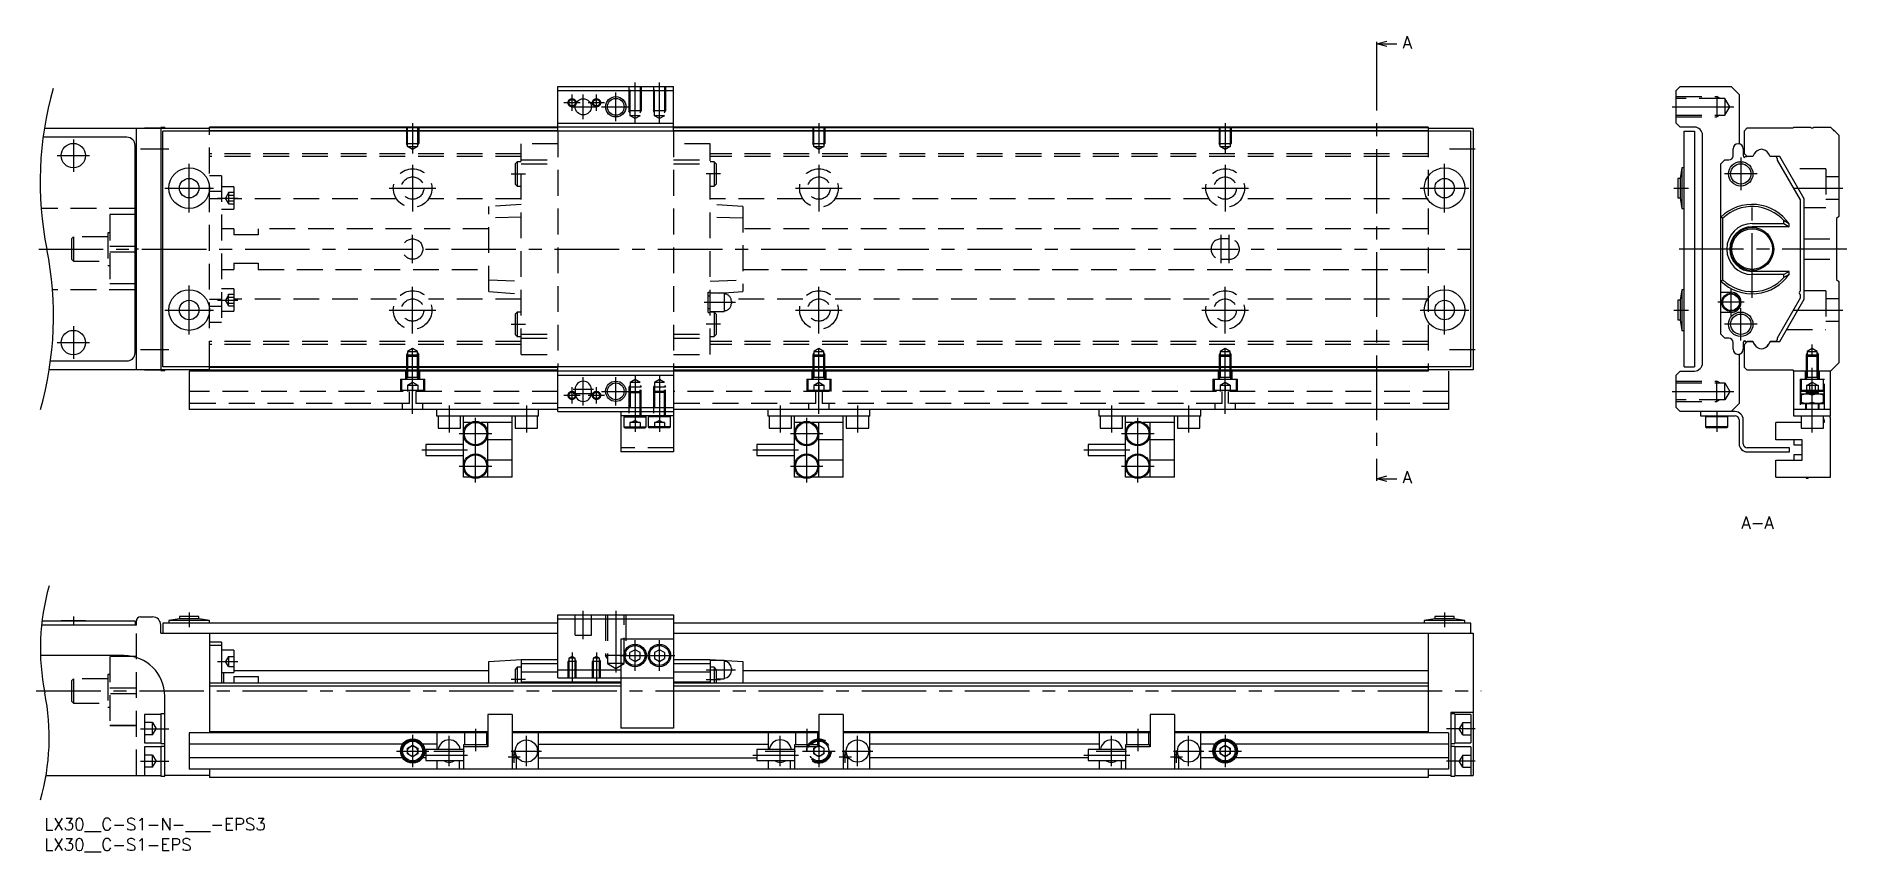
# Model space of a CAD drawing. Extents: x -2 to 444, y -8 to 192.
import ezdxf

# ---------------------------------------------------------------- set-up
doc = ezdxf.new("R2010")
doc.units = 0
doc.header["$LTSCALE"] = 0.5
doc.linetypes.add('CENTER', pattern=[50.8, 31.75, -6.35, 6.35, -6.35])
doc.linetypes.add('DASHED', pattern=[19.05, 12.7, -6.35])
for name, color, linetype in [('MSM_CENTER', 1, 'CENTER'), ('MSM_CONTINUOUS', 7, 'CONTINUOUS'), ('MSM_DASHED', 4, 'DASHED'), ('MSM_NARROW', 5, 'CONTINUOUS'), ('MSM_PART_NUMBER', 7, 'CONTINUOUS')]:
    doc.layers.add(name, color=color, linetype=linetype)
doc.styles.get("Standard").update_dxf_attribs({"font": 'txt.shx', "height": 3, "bigfont": 'bigfont.shx'})

# ---------------------------------------------------------------- blocks, each defined once
blk = doc.blocks.new('*U23')
at = {"layer": 'MSM_PART_NUMBER'}
blk.add_text('LX30__C-S1-N-___-EPS3', height=3, dxfattribs=at).set_placement((0, -3))
blk = doc.blocks.new('*U24')
at = {"layer": 'MSM_PART_NUMBER'}
blk.add_text('LX30__C-S1-EPS', height=3, dxfattribs=at).set_placement((0, -8))

msp = doc.modelspace()

# ---------------------------------------------------------------- linework, layer by layer
at = {"layer": 'MSM_CENTER'}
for p, q in [((327.9, 190), (327.9, 84)), ((140.64, 171.5), (140.64, 178.5)), ((145.39, 171.09), (145.39, 181)), ((151.39, 171.09), (151.39, 181)), ((131.89, 176), (127.89, 176)), ((129.64, 175), (135.64, 175)), ((129.89, 174), (129.89, 178)), ((132.64, 172), (132.64, 178)), ((137.89, 176), (133.89, 176)), ((135.89, 174), (135.89, 178)), ((137.14, 175), (144.14, 175)), ((400.64, 175), (415.83, 175)), ((90.64, 171), (90.64, 163.49)), ((190.64, 171), (190.64, 163.49)), ((290.64, 171), (290.64, 163.49)), ((7.14, 167), (7.14, 159)), ((3.14, 163), (11.14, 163)), ((23.64, 164.7), (30.64, 164.7)), ((35.64, 149), (35.64, 161)), ((90.64, 160.75), (90.64, 149.25)), ((190.64, 160.75), (190.64, 149.25)), ((290.64, 160.75), (290.64, 149.25)), ((344.64, 149), (344.64, 161)), ((345.89, 164.7), (352.14, 164.7)), ((417.54, 162.5), (417.54, 154.5)), ((114.89, 158.5), (118.39, 158.5)), ((166.39, 158.5), (162.89, 158.5)), ((421.54, 158.5), (413.54, 158.5)), ((29.64, 155), (41.64, 155)), ((42.64, 152.55), (47.64, 152.55)), ((84.89, 155), (96.39, 155)), ((184.89, 155), (196.39, 155)), ((284.89, 155), (296.39, 155)), ((338.64, 155), (350.64, 155)), ((401.04, 155), (404.64, 155)), ((420.34, 128), (420.34, 152)), ((430.61, 155), (442.64, 155)), ((90.64, 136.5), (90.64, 143.5)), ((289.64, 136.5), (289.64, 143.5)), ((291.64, 136.5), (291.64, 143.5)), ((-1.4, 140), (353.64, 140)), ((443.64, 140), (399.64, 140)), ((35.64, 119), (35.64, 131)), ((90.64, 119.25), (90.64, 130.75)), ((190.64, 119.25), (190.64, 130.75)), ((290.64, 119.25), (290.64, 130.75)), ((344.64, 119), (344.64, 131)), ((415.14, 123.65), (415.14, 130.15)), ((29.64, 125), (41.64, 125)), ((42.64, 127.44), (47.64, 127.44)), ((84.89, 125), (96.39, 125)), ((162.39, 126.9), (170.09, 126.9)), ((184.89, 125), (196.39, 125)), ((284.89, 125), (296.39, 125)), ((338.64, 125), (350.64, 125)), ((401.04, 125), (404.64, 125)), ((418.39, 126.9), (411.89, 126.9)), ((417.54, 117.5), (417.54, 125.5)), ((430.61, 125), (442.64, 125)), ((7.14, 121), (7.14, 113)), ((114.89, 121.5), (118.39, 121.5)), ((166.39, 121.5), (162.89, 121.5)), ((421.54, 121.5), (413.54, 121.5)), ((3.14, 117), (11.14, 117)), ((90.64, 99.5), (90.64, 116.51)), ((190.64, 99.5), (190.64, 116.51)), ((290.64, 99.5), (290.64, 116.51)), ((435.14, 94.9), (435.14, 116.51)), ((23.64, 115.3), (30.64, 115.3)), ((345.89, 115.3), (352.14, 115.3)), ((132.64, 101.5), (132.64, 108.5)), ((140.64, 101.5), (140.64, 108.5)), ((145.39, 108.91), (145.39, 95)), ((151.39, 108.91), (151.39, 95)), ((131.89, 104), (127.89, 104)), ((129.89, 102), (129.89, 106)), ((130.14, 105.5), (135.14, 105.5)), ((130.14, 104.5), (135.14, 104.5)), ((137.89, 104), (133.89, 104)), ((135.89, 102), (135.89, 106)), ((137.14, 105), (144.14, 105)), ((400.64, 105), (415.83, 105)), ((99.64, 101.5), (99.64, 94.9)), ((106.13, 82.6), (106.13, 98.6)), ((118.64, 101.5), (118.64, 94.9)), ((181.14, 101.5), (181.14, 94.9)), ((187.63, 82.6), (187.63, 98.6)), ((200.14, 101.5), (200.14, 94.9)), ((262.64, 101.5), (262.64, 94.9)), ((269.13, 82.6), (269.13, 98.6)), ((281.64, 101.5), (281.64, 94.9)), ((411.64, 100), (411.64, 95)), ((102.13, 94.6), (110.13, 94.6)), ((183.63, 94.6), (191.63, 94.6)), ((265.13, 94.6), (273.13, 94.6)), ((92.89, 90.6), (104.14, 90.6)), ((174.39, 90.6), (185.64, 90.6)), ((255.89, 90.6), (267.14, 90.6)), ((102.13, 86.6), (110.13, 86.6)), ((183.63, 86.6), (191.63, 86.6)), ((265.13, 86.6), (273.13, 86.6)), ((7.14, 49.61), (7.14, 47.49)), ((35.64, 50.6), (35.64, 47)), ((132.64, 44), (132.64, 51)), ((140.64, 51), (140.64, 35.81)), ((344.64, 50.6), (344.64, 47)), ((129.89, 40.76), (129.89, 33.5)), ((135.89, 40.76), (135.89, 33.5)), ((145.39, 36.25), (145.39, 43.75)), ((151.39, 36.25), (151.39, 43.75)), ((42.64, 38.55), (47.64, 38.55)), ((141.64, 40), (155.14, 40)), ((162.89, 36.5), (170.09, 36.5)), ((-2, 31.3), (353.64, 31.3)), ((118.39, 34.1), (114.89, 34.1)), ((162.89, 34.1), (166.39, 34.1)), ((23.64, 22), (30.64, 22)), ((90.64, 20.5), (90.64, 12.5)), ((99.64, 12.75), (99.64, 20.25)), ((106.13, 22), (106.13, 16.5)), ((118.64, 12.75), (118.64, 20.25)), ((181.14, 12.75), (181.14, 20.25)), ((187.63, 22), (187.63, 16.5)), ((190.64, 20.5), (190.64, 12.5)), ((200.14, 12.75), (200.14, 20.25)), ((262.64, 12.75), (262.64, 20.25)), ((269.13, 22), (269.13, 16.5)), ((281.64, 12.75), (281.64, 20.25)), ((290.64, 20.5), (290.64, 12.5)), ((352.14, 22), (345.14, 22)), ((23.64, 14), (30.64, 14)), ((86.64, 16.5), (94.64, 16.5)), ((92.89, 15.5), (104.14, 15.5)), ((95.89, 16.5), (103.39, 16.5)), ((114.14, 15.1), (117.14, 15.1)), ((114.89, 16.5), (122.39, 16.5)), ((115.64, 13.6), (115.64, 16.6)), ((174.39, 15.5), (185.64, 15.5)), ((177.39, 16.5), (184.89, 16.5)), ((186.64, 16.5), (194.64, 16.5)), ((195.64, 15.1), (198.64, 15.1)), ((196.39, 16.5), (203.89, 16.5)), ((197.14, 13.6), (197.14, 16.6)), ((255.89, 15.5), (267.14, 15.5)), ((258.89, 16.5), (266.39, 16.5)), ((277.14, 15.1), (280.14, 15.1)), ((277.89, 16.5), (285.39, 16.5)), ((278.64, 13.6), (278.64, 16.6)), ((286.64, 16.5), (294.64, 16.5)), ((352.14, 14), (345.14, 14))]:
    msp.add_line(p, q, dxfattribs=at)
at = {"layer": 'MSM_CONTINUOUS'}
for p, q in [((327.9, 190.5), (330.4, 191.17)), ((327.9, 191), (327.9, 190)), ((330.4, 189.83), (327.9, 190.5)), ((327.9, 190.5), (332.9, 190.5)), ((126.39, 169), (126.39, 180)), ((126.39, 180), (154.89, 180)), ((126.39, 179), (154.89, 179)), ((154.89, 169), (154.89, 180)), ((401.64, 179), (402.64, 180)), ((401.64, 171), (401.64, 179)), ((402.64, 180), (415.14, 180)), ((415.14, 180), (417.14, 178)), ((417.14, 178), (417.14, 165.87)), ((40.64, 169.7), (0.01, 169.7)), ((22.64, 110.3), (22.64, 169.7)), ((24.64, 169.75), (24.64, 169.7)), ((28.64, 169.75), (24.64, 169.75)), ((29.64, 169.9), (28.64, 169.9)), ((28.64, 169.9), (28.64, 110.1)), ((29.64, 169.9), (29.64, 169.7)), ((40.64, 169), (40.64, 170)), ((340.64, 170), (40.64, 170)), ((126.39, 169.8), (40.64, 169.8)), ((126.39, 171), (154.89, 171)), ((340.64, 169.8), (154.89, 169.8)), ((340.64, 170), (340.64, 169)), ((351.64, 169.7), (340.64, 169.7)), ((351.64, 169.7), (351.64, 110.3)), ((402.64, 170), (401.64, 171)), ((406.14, 170), (402.64, 170)), ((418.44, 169.1), (419.14, 169.8)), ((419.14, 169.8), (430.44, 169.8)), ((430.44, 169.8), (430.64, 170)), ((430.64, 170), (434.74, 170)), ((435.54, 170), (439.64, 170)), ((439.64, 170), (441.64, 168)), ((20.34, 167.5), (-0.32, 167.5)), ((22.34, 114.5), (22.34, 165.5)), ((351.14, 169), (29.14, 169)), ((29.14, 111), (29.14, 169)), ((126.39, 169.1), (40.64, 169.1)), ((340.64, 169.1), (154.89, 169.1)), ((351.14, 111), (351.14, 169)), ((403.64, 111), (403.64, 169)), ((403.64, 169), (406.14, 169)), ((406.14, 169), (406.14, 111)), ((408.14, 112), (408.14, 168)), ((418.44, 163.45), (418.44, 169.1)), ((441.64, 168), (441.64, 148)), ((412.64, 160.95), (413.64, 161.95)), ((412.64, 119.05), (412.64, 160.95)), ((413.64, 161.95), (414.64, 161.95)), ((415.64, 162.95), (415.64, 164.65)), ((418.14, 164.65), (418.14, 163.25)), ((419.14, 162.75), (418.44, 163.45)), ((418.94, 162.8), (419.09, 162.8)), ((420.48, 162.75), (419.14, 162.75)), ((420.86, 163.4), (420.48, 162.75)), ((420.86, 163.4), (420.91, 163.49)), ((424.79, 162.75), (424.36, 163.5)), ((427.14, 162.75), (424.79, 162.75)), ((426.47, 162.3), (426.47, 161.9)), ((426.47, 161.9), (432.14, 152.09)), ((433.14, 152.36), (427.14, 162.75)), ((22.34, 158.2), (22.64, 158.2)), ((402.04, 157.4), (402.04, 152.6)), ((402.64, 157.4), (402.04, 157.4)), ((403.04, 160), (402.64, 157.4)), ((402.64, 157.4), (402.64, 152.6)), ((403.04, 160), (403.04, 150)), ((403.64, 160), (403.04, 160)), ((402.04, 152.6), (402.64, 152.6)), ((402.64, 152.6), (403.04, 150)), ((432.14, 152.09), (432.14, 129.65)), ((433.14, 127.64), (433.14, 152.36)), ((22.64, 150), (22.34, 150)), ((22.64, 148.5), (22.34, 148.5)), ((22.64, 148.47), (22.34, 148.47)), ((403.04, 150), (403.64, 150)), ((413.14, 147.6), (412.64, 147.86)), ((413.14, 132.4), (413.14, 147.6)), ((441.64, 148), (441.14, 147.5)), ((441.14, 147.5), (441.14, 132.5)), ((420.34, 146.26), (428.18, 146.26)), ((429.44, 145.5), (420.34, 145.5)), ((428.18, 146.26), (428.18, 146.93)), ((428.18, 146.26), (429.44, 145.5)), ((429.44, 145.5), (429.44, 146.18)), ((22.34, 140.72), (22.64, 140.72)), ((22.64, 139.28), (22.34, 139.28)), ((429.44, 134.5), (420.34, 134.5)), ((428.18, 133.74), (420.34, 133.74)), ((429.44, 134.5), (428.18, 133.74)), ((428.18, 133.07), (428.18, 133.74)), ((429.44, 133.82), (429.44, 134.5)), ((22.64, 131.53), (22.34, 131.53)), ((22.64, 131.5), (22.34, 131.5)), ((22.64, 130), (22.34, 130)), ((403.04, 130), (402.64, 127.4)), ((403.04, 130), (403.04, 120)), ((403.64, 130), (403.04, 130)), ((412.64, 132.14), (413.14, 132.4)), ((412.64, 129.4), (415.14, 129.4)), ((441.14, 132.5), (441.64, 132)), ((441.64, 132), (441.64, 112)), ((402.04, 127.4), (402.04, 122.6)), ((402.64, 127.4), (402.04, 127.4)), ((402.64, 127.4), (402.64, 122.6)), ((432.14, 127.91), (426.47, 118.1)), ((427.14, 117.25), (433.14, 127.64)), ((432.14, 128.85), (432.14, 127.91)), ((22.64, 121.8), (22.34, 121.8)), ((402.04, 122.6), (402.64, 122.6)), ((402.64, 122.6), (403.04, 120)), ((415.14, 124.4), (412.64, 124.4)), ((403.04, 120), (403.64, 120)), ((413.64, 118.05), (412.64, 119.05)), ((414.64, 118.05), (413.64, 118.05)), ((415.64, 115.35), (415.64, 117.05)), ((418.14, 116.75), (418.14, 115.35)), ((418.44, 116.55), (419.14, 117.25)), ((418.44, 110.9), (418.44, 116.55)), ((419.09, 117.2), (418.94, 117.2)), ((419.14, 117.25), (419.09, 117.2)), ((420.48, 117.25), (419.14, 117.25)), ((419.14, 117.25), (420.48, 117.25)), ((420.86, 116.6), (420.48, 117.25)), ((420.48, 117.25), (420.91, 116.5)), ((424.79, 117.25), (424.36, 116.5)), ((424.42, 116.6), (424.79, 117.25)), ((426.19, 117.25), (424.79, 117.25)), ((424.79, 117.25), (427.14, 117.25)), ((426.47, 118.1), (426.47, 117.7)), ((1.52, 112.5), (20.34, 112.5)), ((417.14, 114.13), (417.14, 102)), ((441.64, 112), (439.64, 110)), ((40.64, 110.3), (1.19, 110.3)), ((24.64, 110.3), (24.64, 110.25)), ((24.64, 110.25), (28.64, 110.25)), ((28.64, 110.1), (29.64, 110.1)), ((351.14, 111), (29.14, 111)), ((29.64, 110.3), (29.64, 110.1)), ((35.64, 110), (35.64, 100.5)), ((340.64, 110), (35.64, 110)), ((40.64, 110), (40.64, 111)), ((126.39, 110.9), (40.64, 110.9)), ((126.39, 110.2), (40.64, 110.2)), ((126.39, 100), (126.39, 111)), ((126.39, 109), (154.89, 109)), ((154.89, 111), (154.89, 90.1)), ((340.64, 110.9), (154.89, 110.9)), ((340.64, 110.2), (154.89, 110.2)), ((340.64, 111), (340.64, 110)), ((351.64, 110.3), (340.64, 110.3)), ((345.64, 110), (345.64, 100.5)), ((401.64, 109), (402.64, 110)), ((401.64, 101), (401.64, 109)), ((402.64, 110), (406.14, 110)), ((403.64, 111), (406.14, 111)), ((419.14, 110.2), (418.44, 110.9)), ((430.44, 110.2), (419.14, 110.2)), ((430.64, 110), (430.44, 110.2)), ((430.64, 98.9), (430.64, 110)), ((439.64, 110), (430.64, 110)), ((439.64, 98.9), (439.64, 110)), ((130.64, 105.5), (130.64, 104.5)), ((134.64, 104.5), (134.64, 105.5)), ((432.24, 105), (432.24, 102)), ((438.04, 105), (432.24, 105)), ((432.39, 104.4), (437.89, 104.4)), ((432.39, 104.4), (432.39, 102)), ((432.39, 104.15), (433.06, 104.33)), ((433.06, 104.33), (433.41, 104.38)), ((433.41, 104.38), (433.76, 104.4)), ((433.84, 104.9), (433.64, 104.7)), ((433.64, 104.7), (433.64, 104.4)), ((433.64, 104.7), (436.64, 104.7)), ((433.76, 104.4), (433.86, 104.4)), ((433.84, 104.9), (436.44, 104.9)), ((433.86, 104.4), (434.5, 104.33)), ((434.5, 104.33), (435.14, 104.15)), ((435.14, 104.15), (435.81, 104.33)), ((435.14, 102.25), (435.14, 104.15)), ((435.81, 104.33), (436.16, 104.38)), ((436.16, 104.38), (436.51, 104.4)), ((436.64, 104.7), (436.44, 104.9)), ((436.51, 104.4), (436.61, 104.4)), ((436.61, 104.4), (437.25, 104.33)), ((436.64, 104.4), (436.64, 104.7)), ((437.25, 104.33), (437.89, 104.15)), ((437.89, 102), (437.89, 104.4)), ((438.04, 102), (438.04, 105)), ((126.39, 100.5), (35.64, 100.5)), ((96.64, 98.9), (96.64, 100.5)), ((121.64, 98.9), (96.64, 98.9)), ((96.89, 98.9), (96.89, 95.9)), ((102.39, 95.9), (102.39, 98.9)), ((103.14, 94.84), (103.14, 98.9)), ((115.14, 83.9), (115.14, 98.9)), ((115.89, 98.9), (115.89, 95.9)), ((121.39, 95.9), (121.39, 98.9)), ((121.64, 98.9), (121.64, 100.5)), ((126.39, 101), (154.89, 101)), ((126.39, 100), (154.89, 100)), ((141.89, 100), (141.89, 90.1)), ((154.89, 99), (141.89, 99)), ((142.94, 99), (142.64, 98.7)), ((142.64, 98.7), (142.64, 96.3)), ((142.64, 98.7), (148.14, 98.7)), ((148.14, 98.7), (147.84, 99)), ((148.14, 96.3), (148.14, 98.7)), ((148.94, 99), (148.64, 98.7)), ((154.14, 98.7), (148.64, 98.7)), ((148.64, 98.7), (148.64, 96.3)), ((154.14, 98.7), (153.84, 99)), ((154.14, 96.3), (154.14, 98.7)), ((345.64, 100.5), (154.89, 100.5)), ((178.14, 98.9), (178.14, 100.5)), ((203.14, 98.9), (178.14, 98.9)), ((178.39, 98.9), (178.39, 95.9)), ((183.89, 95.9), (183.89, 98.9)), ((184.64, 94.84), (184.64, 98.9)), ((196.64, 83.9), (196.64, 98.9)), ((197.39, 98.9), (197.39, 95.9)), ((202.89, 95.9), (202.89, 98.9)), ((203.14, 98.9), (203.14, 100.5)), ((259.64, 98.9), (259.64, 100.5)), ((284.64, 98.9), (259.64, 98.9)), ((259.89, 98.9), (259.89, 95.9)), ((265.39, 95.9), (265.39, 98.9)), ((266.14, 94.84), (266.14, 98.9)), ((278.14, 83.9), (278.14, 98.9)), ((278.89, 98.9), (278.89, 95.9)), ((284.39, 95.9), (284.39, 98.9)), ((284.64, 98.9), (284.64, 100.5)), ((402.64, 100), (401.64, 101)), ((416.14, 100), (402.64, 100)), ((407.64, 100), (407.64, 99)), ((407.64, 99), (416.14, 99)), ((409.19, 99), (408.89, 98.7)), ((414.39, 98.7), (408.89, 98.7)), ((408.89, 98.7), (408.89, 96.3)), ((414.39, 98.7), (414.09, 99)), ((414.39, 96.3), (414.39, 98.7)), ((417.14, 102), (415.14, 100)), ((439.64, 100.5), (430.64, 100.5)), ((439.64, 98.9), (430.64, 98.9)), ((432.24, 102), (438.04, 102)), ((433.03, 102.07), (432.39, 102.25)), ((432.39, 98.9), (432.39, 95.9)), ((433.66, 102), (433.03, 102.07)), ((433.44, 102), (433.44, 100.5)), ((433.64, 102), (433.64, 100.5)), ((433.76, 102), (433.66, 102)), ((434.12, 102.02), (433.76, 102)), ((434.46, 102.07), (434.12, 102.02)), ((435.14, 102.25), (434.46, 102.07)), ((435.78, 102.07), (435.14, 102.25)), ((436.41, 102), (435.78, 102.07)), ((436.51, 102), (436.41, 102)), ((436.83, 102.01), (436.51, 102)), ((436.64, 100.5), (436.64, 102)), ((436.87, 102.02), (436.83, 102.01)), ((436.84, 100.5), (436.84, 102)), ((437.21, 102.07), (436.87, 102.02)), ((437.89, 102.25), (437.21, 102.07)), ((437.89, 95.9), (437.89, 98.9)), ((96.89, 95.9), (102.39, 95.9)), ((104.82, 97.3), (103.14, 97.3)), ((103.14, 86.84), (103.14, 94.36)), ((115.14, 97.3), (107.44, 97.3)), ((109.14, 83.9), (109.14, 97.3)), ((115.89, 95.9), (121.39, 95.9)), ((142.64, 96.3), (142.94, 96)), ((142.64, 96.3), (148.14, 96.3)), ((142.94, 96), (147.84, 96)), ((147.84, 96), (148.14, 96.3)), ((148.64, 96.3), (148.94, 96)), ((154.14, 96.3), (148.64, 96.3)), ((153.84, 96), (148.94, 96)), ((153.84, 96), (154.14, 96.3)), ((178.39, 95.9), (183.89, 95.9)), ((186.32, 97.3), (184.64, 97.3)), ((184.64, 86.84), (184.64, 94.36)), ((196.64, 97.3), (188.94, 97.3)), ((190.64, 83.9), (190.64, 97.3)), ((197.39, 95.9), (202.89, 95.9)), ((259.89, 95.9), (265.39, 95.9)), ((267.82, 97.3), (266.14, 97.3)), ((266.14, 86.84), (266.14, 94.36)), ((278.14, 97.3), (270.44, 97.3)), ((272.14, 83.9), (272.14, 97.3)), ((278.89, 95.9), (284.39, 95.9)), ((414.39, 96.3), (408.89, 96.3)), ((408.89, 96.3), (409.19, 96)), ((414.09, 96), (409.19, 96)), ((414.09, 96), (414.39, 96.3)), ((417.14, 98), (417.14, 92.1)), ((418.14, 92.1), (418.14, 98)), ((432.39, 97.3), (426.14, 97.3)), ((426.14, 93.1), (426.14, 97.3)), ((430.64, 97.35), (430.64, 97.3)), ((432.39, 97.35), (430.64, 97.35)), ((432.39, 95.9), (437.89, 95.9)), ((438.04, 97.3), (437.89, 97.3)), ((438.04, 97.9), (438.04, 97.3)), ((439.64, 83.9), (439.64, 97.9)), ((93.89, 91.95), (93.89, 89.25)), ((103.14, 91.95), (93.89, 91.95)), ((93.89, 89.25), (103.14, 89.25)), ((115.14, 93.1), (109.14, 93.1)), ((154.89, 90.1), (141.89, 90.1)), ((175.39, 91.95), (175.39, 89.25)), ((184.64, 91.95), (175.39, 91.95)), ((175.39, 89.25), (184.64, 89.25)), ((196.64, 93.1), (190.64, 93.1)), ((256.89, 91.95), (256.89, 89.25)), ((266.14, 91.95), (256.89, 91.95)), ((256.89, 89.25), (266.14, 89.25)), ((278.14, 93.1), (272.14, 93.1)), ((429.54, 91.1), (419.14, 91.1)), ((419.14, 90.1), (429.54, 90.1)), ((432.64, 93.1), (426.14, 93.1)), ((429.54, 90.1), (429.54, 91.1)), ((430.64, 93.1), (430.64, 91.85)), ((430.64, 91.85), (432.64, 91.85)), ((430.64, 89.35), (430.64, 88.1)), ((432.64, 89.35), (430.64, 89.35)), ((432.64, 88.1), (432.64, 93.1)), ((103.14, 83.9), (103.14, 86.36)), ((115.14, 88.1), (109.14, 88.1)), ((184.64, 83.9), (184.64, 86.36)), ((196.64, 88.1), (190.64, 88.1)), ((266.14, 83.9), (266.14, 86.36)), ((278.14, 88.1), (272.14, 88.1)), ((426.14, 88.1), (432.64, 88.1)), ((426.14, 83.9), (426.14, 88.1)), ((104.82, 83.9), (103.14, 83.9)), ((115.14, 83.9), (107.44, 83.9)), ((186.32, 83.9), (184.64, 83.9)), ((196.64, 83.9), (188.94, 83.9)), ((267.82, 83.9), (266.14, 83.9)), ((278.14, 83.9), (270.44, 83.9)), ((327.9, 83.5), (330.4, 84.17)), ((327.9, 84), (327.9, 83)), ((330.4, 82.83), (327.9, 83.5)), ((327.9, 83.5), (332.9, 83.5)), ((426.14, 83.9), (439.64, 83.9)), ((430.64, 83.9), (430.64, 83.85)), ((430.64, 83.85), (433.64, 83.85)), ((433.64, 83.9), (433.64, 83.6)), ((433.64, 83.6), (434.14, 83.6)), ((434.14, 83.9), (434.14, 83.6)), ((23.64, 49.5), (26.64, 49.5)), ((33.24, 49.6), (33.24, 49)), ((38.04, 49.6), (33.24, 49.6)), ((38.04, 49), (38.04, 49.6)), ((126.39, 50), (154.89, 50)), ((126.39, 34.5), (126.39, 50)), ((154.89, 50), (154.89, 22.1)), ((342.24, 49.6), (342.24, 49)), ((347.04, 49.6), (342.24, 49.6)), ((347.04, 49), (347.04, 49.6)), ((22.64, 47.5), (-0.7, 47.5)), ((-0.59, 48.5), (22.34, 48.5)), ((4.14, 48.6), (10.14, 48.6)), ((4.14, 48.6), (4.14, 48.5)), ((10.14, 48.5), (10.14, 48.6)), ((22.34, 48.5), (22.34, 47.5)), ((22.64, 47.5), (22.64, 48.5)), ((28.64, 45.5), (28.64, 47.5)), ((28.64, 45.5), (126.39, 45.5)), ((29.14, 48), (29.14, 45.5)), ((126.39, 48), (29.14, 48)), ((33.24, 49), (30.64, 48.6)), ((30.64, 48.6), (30.64, 48)), ((40.64, 48.6), (30.64, 48.6)), ((38.04, 49), (33.24, 49)), ((40.64, 48.6), (38.04, 49)), ((40.64, 48), (40.64, 48.6)), ((40.64, 45.5), (40.64, 21)), ((126.39, 49), (154.89, 49)), ((351.14, 48), (154.89, 48)), ((154.89, 45.5), (351.64, 45.5)), ((342.24, 49), (339.64, 48.6)), ((339.64, 48.6), (339.64, 48)), ((349.64, 48.6), (339.64, 48.6)), ((340.64, 45.5), (340.64, 21)), ((347.04, 49), (342.24, 49)), ((349.64, 48.6), (347.04, 49)), ((349.64, 48), (349.64, 48.6)), ((351.14, 45.5), (351.14, 48)), ((351.64, 45.5), (351.64, 10.5)), ((43.64, 43.3), (40.64, 43.3)), ((43.64, 42.45), (40.64, 42.45)), ((43.64, 43.3), (43.64, 33.2)), ((46.64, 41.3), (43.64, 41.3)), ((46.64, 41.3), (46.64, 35.8)), ((154.89, 44), (141.89, 44)), ((141.89, 44), (141.89, 22.1)), ((145.39, 41.44), (144.14, 40.72)), ((144.14, 39.28), (144.14, 40.72)), ((146.64, 40.72), (145.39, 41.44)), ((146.64, 39.28), (146.64, 40.72)), ((151.39, 41.44), (150.14, 40.72)), ((150.14, 40.72), (150.14, 39.28)), ((152.64, 40.72), (151.39, 41.44)), ((152.64, 40.72), (152.64, 39.28)), ((19.64, 40), (-0.97, 40)), ((43.64, 35.8), (46.64, 35.8)), ((44.14, 33.2), (44.14, 35.8)), ((46.64, 36.3), (109.39, 36.3)), ((109.39, 38.5), (117.39, 39)), ((109.39, 33.2), (109.39, 38.5)), ((116.39, 37.1), (115.89, 36.6)), ((115.89, 36.6), (115.89, 33.2)), ((117.39, 37.1), (116.39, 37.1)), ((116.39, 37.1), (116.39, 33.2)), ((117.39, 39), (126.39, 39)), ((117.39, 39), (117.39, 33.2)), ((117.39, 38), (126.39, 38)), ((117.39, 36), (126.39, 36)), ((126.39, 36.5), (141.89, 36.5)), ((144.14, 39.28), (145.39, 38.56)), ((145.39, 38.56), (146.64, 39.28)), ((150.14, 39.28), (151.39, 38.56)), ((151.39, 38.56), (152.64, 39.28)), ((154.89, 39), (163.89, 39)), ((154.89, 38), (163.89, 38)), ((154.89, 36), (163.89, 36)), ((163.89, 39), (171.89, 38.5)), ((163.89, 39), (163.89, 33.2)), ((167.34, 38.75), (163.89, 38.75)), ((164.89, 37.1), (163.89, 37.1)), ((165.39, 36.6), (164.89, 37.1)), ((164.89, 37.1), (164.89, 33.2)), ((165.39, 36.6), (165.39, 33.2)), ((167.34, 38.75), (167.34, 34.25)), ((169.09, 36.8), (169.09, 36.2)), ((171.89, 38.5), (171.89, 33.2)), ((171.89, 36.3), (340.64, 36.3)), ((141.89, 33.2), (40.64, 33.2)), ((141.89, 32.5), (40.64, 32.5)), ((46.64, 34.87), (52.64, 34.87)), ((46.64, 34.87), (46.64, 33.2)), ((52.64, 34.87), (52.64, 33.2)), ((117.39, 33.5), (141.89, 33.5)), ((126.39, 34.5), (154.89, 34.5)), ((154.89, 33.5), (163.89, 33.5)), ((340.64, 33.2), (154.89, 33.2)), ((340.64, 32.5), (154.89, 32.5)), ((165.39, 34.25), (167.34, 34.25)), ((29.64, 10.35), (29.64, 30)), ((28.64, 25.5), (24.64, 25.5)), ((24.64, 25.5), (24.64, 18.5)), ((29.64, 25.65), (28.64, 25.65)), ((28.64, 25.65), (28.64, 18.35)), ((109.14, 25.5), (109.14, 17.5)), ((115.14, 25.5), (109.14, 25.5)), ((115.14, 25.5), (115.14, 12)), ((190.64, 25.5), (190.64, 17.5)), ((196.64, 25.5), (190.64, 25.5)), ((196.64, 25.5), (196.64, 12)), ((278.14, 25.5), (272.14, 25.5)), ((272.14, 25.5), (272.14, 17.5)), ((278.14, 25.5), (278.14, 12)), ((351.64, 26), (346.14, 26)), ((346.14, 26), (346.14, 10.35)), ((347.14, 25.65), (346.14, 25.65)), ((347.14, 25.65), (347.14, 18.35)), ((351.14, 25.5), (347.14, 25.5)), ((351.14, 25.5), (351.14, 18.5)), ((24.64, 18.5), (28.64, 18.5)), ((28.64, 18.35), (29.64, 18.35)), ((109.14, 21), (35.64, 21)), ((35.64, 21), (35.64, 12)), ((88.17, 18.2), (35.64, 18.2)), ((109.14, 21.2), (40.64, 21.2)), ((89.39, 17.22), (90.64, 17.94)), ((90.64, 17.94), (91.89, 17.22)), ((96.64, 18.2), (93.11, 18.2)), ((96.64, 21), (96.64, 16.85)), ((103.13, 18), (103.13, 17.5)), ((109.13, 18), (103.13, 18)), ((103.38, 21), (103.38, 18)), ((108.88, 18), (108.88, 21)), ((109.13, 17.5), (109.13, 18)), ((190.64, 21.2), (115.14, 21.2)), ((190.64, 21), (115.14, 21)), ((121.64, 12), (121.64, 21)), ((121.64, 18.2), (178.14, 18.2)), ((154.89, 22.1), (141.89, 22.1)), ((178.14, 21), (178.14, 16.85)), ((184.63, 18), (184.63, 17.5)), ((190.63, 18), (184.63, 18)), ((184.88, 21), (184.88, 18)), ((190.38, 18), (190.38, 21)), ((190.63, 17.5), (190.63, 18)), ((272.14, 21.2), (196.64, 21.2)), ((272.14, 21), (196.64, 21)), ((203.14, 12), (203.14, 21)), ((259.64, 18.2), (203.14, 18.2)), ((259.64, 21), (259.64, 16.85)), ((266.13, 18), (266.13, 17.5)), ((272.13, 18), (266.13, 18)), ((266.38, 21), (266.38, 18)), ((271.88, 18), (271.88, 21)), ((272.13, 17.5), (272.13, 18)), ((340.64, 21.2), (278.14, 21.2)), ((345.64, 21), (278.14, 21)), ((284.64, 12), (284.64, 21)), ((288.17, 18.2), (284.64, 18.2)), ((289.39, 17.22), (290.64, 17.94)), ((290.64, 17.94), (291.89, 17.22)), ((345.64, 18.2), (293.11, 18.2)), ((345.64, 21), (345.64, 12)), ((346.14, 18.35), (347.14, 18.35)), ((347.14, 18.5), (351.14, 18.5)), ((28.64, 17.5), (24.64, 17.5)), ((24.64, 17.5), (24.64, 10.5)), ((29.64, 17.65), (28.64, 17.65)), ((28.64, 17.65), (28.64, 10.35)), ((88.17, 14.8), (35.64, 14.8)), ((89.39, 15.78), (89.39, 17.22)), ((90.64, 15.06), (89.39, 15.78)), ((91.89, 15.78), (90.64, 15.06)), ((91.89, 17.22), (91.89, 15.78)), ((93.89, 14.8), (93.11, 14.8)), ((103.14, 16.85), (93.89, 16.85)), ((93.89, 16.85), (93.89, 14.15)), ((93.89, 14.15), (103.14, 14.15)), ((96.64, 14.15), (96.64, 12)), ((102.14, 12), (102.14, 14.15)), ((109.14, 17.5), (103.13, 17.5)), ((103.14, 17.5), (103.14, 12)), ((116.14, 14.8), (115.14, 14.8)), ((116.14, 15.1), (116.14, 12)), ((121.81, 16.5), (121.64, 16.8)), ((121.64, 16.2), (121.81, 16.5)), ((121.64, 14.8), (175.39, 14.8)), ((184.64, 16.85), (175.39, 16.85)), ((175.39, 16.85), (175.39, 14.15)), ((175.39, 14.15), (184.64, 14.15)), ((178.14, 14.15), (178.14, 12)), ((183.64, 12), (183.64, 14.15)), ((190.64, 17.5), (184.63, 17.5)), ((184.64, 17.5), (184.64, 12)), ((197.64, 14.8), (196.64, 14.8)), ((197.64, 15.1), (197.64, 12)), ((203.31, 16.5), (203.14, 16.8)), ((203.14, 16.2), (203.31, 16.5)), ((256.89, 14.8), (203.14, 14.8)), ((266.14, 16.85), (256.89, 16.85)), ((256.89, 16.85), (256.89, 14.15)), ((256.89, 14.15), (266.14, 14.15)), ((259.64, 14.15), (259.64, 12)), ((265.14, 12), (265.14, 14.15)), ((272.14, 17.5), (266.13, 17.5)), ((266.14, 17.5), (266.14, 12)), ((279.14, 14.8), (278.14, 14.8)), ((279.14, 15.1), (279.14, 12)), ((284.81, 16.5), (284.64, 16.8)), ((284.64, 16.2), (284.81, 16.5)), ((288.17, 14.8), (284.64, 14.8)), ((289.39, 15.78), (289.39, 17.22)), ((290.64, 15.06), (289.39, 15.78)), ((291.89, 15.78), (290.64, 15.06)), ((291.89, 17.22), (291.89, 15.78)), ((345.64, 14.8), (293.11, 14.8)), ((347.14, 17.65), (346.14, 17.65)), ((347.14, 17.65), (347.14, 10.35)), ((351.14, 17.5), (347.14, 17.5)), ((351.14, 17.5), (351.14, 10.5)), ((0.42, 10.5), (28.64, 10.5)), ((28.64, 10.35), (29.64, 10.35)), ((40.64, 10.5), (29.64, 10.5)), ((345.64, 12), (35.64, 12)), ((40.64, 12), (40.64, 10)), ((340.64, 10), (40.64, 10)), ((340.64, 12), (340.64, 10)), ((346.14, 10.5), (340.64, 10.5)), ((346.14, 10.35), (347.14, 10.35)), ((347.14, 10.5), (351.64, 10.5))]:
    msp.add_line(p, q, dxfattribs=at)
for centre, radius in [((132.64, 175), 2), ((140.64, 175), 2.07), ((7.14, 163), 3), ((417.54, 158.5), 3), ((417.54, 158.5), 2.5), ((35.64, 155), 5), ((35.64, 155), 2.4), ((344.64, 155), 5), ((344.64, 155), 2.4), ((420.34, 140), 5.3), ((420.34, 140), 5), ((35.64, 125), 5), ((344.64, 125), 5), ((35.64, 125), 2.4), ((344.64, 125), 2.4), ((415.14, 126.9), 2.25), ((415.14, 126.9), 2.05), ((417.54, 121.5), 3), ((417.54, 121.5), 2.5), ((7.14, 117), 3), ((140.64, 105), 2.07), ((106.13, 94.6), 3), ((106.13, 94.6), 2.75), ((187.63, 94.6), 3), ((187.63, 94.6), 2.75), ((269.13, 94.6), 3), ((269.13, 94.6), 2.75), ((106.13, 86.6), 3), ((106.13, 86.6), 2.75), ((187.63, 86.6), 3), ((187.63, 86.6), 2.75), ((269.13, 86.6), 3), ((269.13, 86.6), 2.75), ((145.39, 40), 2.75), ((145.39, 40), 2.45), ((151.39, 40), 2.75), ((151.39, 40), 2.45), ((90.64, 16.5), 3), ((90.64, 16.5), 2.75), ((90.64, 16.5), 2.45), ((118.64, 16.5), 2.75), ((200.14, 16.5), 2.75), ((281.64, 16.5), 2.75), ((290.64, 16.5), 3), ((290.64, 16.5), 2.75), ((290.64, 16.5), 2.45), ((90.64, 16.5), 1.25), ((290.64, 16.5), 1.25), ((290.64, 16.5), 1.23)]:
    msp.add_circle(centre, radius, dxfattribs=at)
for centre, radius, start, end in [((406.14, 168), 2, 0, 90), ((435.14, 170.3), 0.5, 216.8699, 323.1301), ((20.34, 165.5), 2, 0, 90), ((416.89, 164.65), 1.25, 0, 180), ((439.14, 167.7), 2, 36.8699, 53.1301), ((414.64, 162.95), 1, 270, 0), ((419.14, 163.25), 1, 180, 228.766), ((418.94, 162.3), 0.5, 90, 156.6746), ((422.79, 162.35), 2.2, 93.981, 151.4552), ((422.48, 162.35), 2.2, 31.4553, 86.019), ((425.97, 162.3), 0.5, 0, 64.1581), ((420.34, 140), 11, 34.1804, 134.427), ((420.34, 140), 10.47, 41.4448, 133.4287), ((420.34, 140), 6.26, 90, 270), ((420.34, 140), 5.5, 90, 270), ((424.29, 139), 8.84, 54.3755, 63.8517), ((420.34, 140), 11, 225.573, 325.8196), ((424.29, 141), 8.83, 296.1475, 305.6253), ((420.34, 140), 10.47, 226.5713, 318.5552), ((415.14, 126.9), 2.5, 270, 90), ((432.44, 129.25), 0.5, 126.8699, 233.1301), ((414.64, 117.05), 1, 0, 90), ((419.14, 116.75), 1, 131.234, 180), ((418.94, 117.7), 0.5, 203.3254, 270), ((422.79, 117.65), 2.2, 211.3887, 224.5331), ((422.79, 117.65), 2.2, 211.4553, 266.019), ((422.48, 117.65), 2.2, 273.981, 331.4552), ((422.48, 117.65), 2.2, 273.981, 328.5447), ((425.97, 117.7), 0.5, 295.8419, 0), ((20.34, 114.5), 2, 270, 0), ((406.14, 112), 2, 270, 0), ((416.89, 115.35), 1.25, 180, 0), ((132.64, 105.5), 2, 0, 180), ((439.14, 112.3), 2, 306.8699, 323.1301), ((132.64, 104.5), 2, 180, 0), ((416.14, 98), 2, 0, 90), ((416.14, 98), 1, 0, 90), ((437.04, 97.9), 1, 0, 31.7883), ((437.04, 97.9), 2.6, 0, 22.6199), ((419.14, 92.1), 2, 180, 270), ((419.14, 92.1), 1, 180, 270), ((23.64, 48.5), 1, 90, 180), ((26.64, 47.5), 2, 0, 90), ((19.64, 30), 10, 0, 90), ((167.34, 36.8), 1.75, 0, 90), ((167.34, 36.2), 1.75, 270, 0), ((99.64, 16.5), 2.75, 7.312, 172.688), ((181.14, 16.5), 2.75, 7.312, 172.688), ((262.64, 16.5), 2.75, 7.312, 172.688), ((99.64, 16.5), 2.75, 238.7096, 301.2904), ((115.64, 15.1), 0.5, 0, 180), ((181.14, 16.5), 2.75, 238.7096, 301.2904), ((197.14, 15.1), 0.5, 0, 180), ((262.64, 16.5), 2.75, 238.7096, 301.2904), ((278.64, 15.1), 0.5, 0, 180)]:
    msp.add_arc(centre, radius, start, end, dxfattribs=at)
at = {"layer": 'MSM_DASHED'}
for p, q in [((143.89, 180), (143.89, 174)), ((144.16, 172.8), (144.16, 180)), ((146.62, 180), (146.62, 172.8)), ((146.89, 180), (146.89, 174)), ((149.89, 180), (149.89, 174)), ((150.16, 172.8), (150.16, 180)), ((152.62, 180), (152.62, 172.8)), ((152.89, 180), (152.89, 174)), ((146.89, 174), (143.89, 174)), ((144.16, 173.53), (143.89, 174)), ((146.62, 173.53), (146.89, 174)), ((152.89, 174), (149.89, 174)), ((150.16, 173.53), (149.89, 174)), ((152.62, 173.53), (152.89, 174)), ((401.64, 177.5), (411.64, 177.5)), ((413.64, 177.07), (401.64, 177.07)), ((411.64, 177.5), (411.64, 172.5)), ((412.39, 177.07), (411.64, 177.5)), ((414.83, 175), (413.64, 177.07)), ((413.64, 177.07), (413.64, 172.93)), ((413.64, 172.93), (414.83, 175)), ((89.14, 170), (89.14, 166)), ((89.41, 165.2), (89.41, 170)), ((91.87, 170), (91.87, 165.2)), ((92.14, 170), (92.14, 166)), ((146.62, 172.8), (144.16, 172.8)), ((145.39, 172.09), (144.16, 172.8)), ((146.62, 172.8), (145.39, 172.09)), ((152.62, 172.8), (150.16, 172.8)), ((151.39, 172.09), (150.16, 172.8)), ((152.62, 172.8), (151.39, 172.09)), ((189.14, 170), (189.14, 166)), ((189.41, 165.2), (189.41, 170)), ((191.87, 170), (191.87, 165.2)), ((192.14, 170), (192.14, 166)), ((289.14, 170), (289.14, 166)), ((289.41, 165.2), (289.41, 170)), ((291.87, 170), (291.87, 165.2)), ((292.14, 170), (292.14, 166)), ((401.64, 172.93), (413.64, 172.93)), ((401.64, 172.5), (411.64, 172.5)), ((412.39, 172.93), (411.64, 172.5)), ((40.64, 111), (40.64, 169)), ((89.41, 165.53), (89.14, 166)), ((89.14, 166), (92.14, 166)), ((89.41, 165.2), (91.87, 165.2)), ((90.64, 164.49), (89.41, 165.2)), ((91.87, 165.2), (90.64, 164.49)), ((91.87, 165.53), (92.14, 166)), ((126.39, 165.9), (117.39, 165.9)), ((117.39, 114.1), (117.39, 165.9)), ((126.39, 169), (126.39, 111)), ((154.89, 169), (154.89, 111)), ((163.89, 165.9), (154.89, 165.9)), ((163.89, 114.1), (163.89, 165.9)), ((189.41, 165.53), (189.14, 166)), ((189.14, 166), (192.14, 166)), ((189.41, 165.2), (191.87, 165.2)), ((190.64, 164.49), (189.41, 165.2)), ((191.87, 165.2), (190.64, 164.49)), ((191.87, 165.53), (192.14, 166)), ((289.41, 165.53), (289.14, 166)), ((289.14, 166), (292.14, 166)), ((289.41, 165.2), (291.87, 165.2)), ((290.64, 164.49), (289.41, 165.2)), ((291.87, 165.2), (290.64, 164.49)), ((291.87, 165.53), (292.14, 166)), ((340.64, 169), (340.64, 111)), ((117.39, 163.45), (40.64, 163.45)), ((117.39, 162.75), (40.64, 162.75)), ((116.39, 161.5), (115.89, 161)), ((115.89, 161), (115.89, 156)), ((116.39, 161.5), (116.39, 155.5)), ((117.39, 161.5), (116.39, 161.5)), ((117.39, 161.95), (126.39, 161.95)), ((117.39, 160.95), (126.39, 160.95)), ((154.89, 161.95), (163.89, 161.95)), ((154.89, 160.95), (163.89, 160.95)), ((340.64, 163.45), (163.89, 163.45)), ((340.64, 162.75), (163.89, 162.75)), ((164.89, 161.5), (163.89, 161.5)), ((164.89, 161.5), (164.89, 155.5)), ((165.39, 161), (164.89, 161.5)), ((165.39, 161), (165.39, 156)), ((43.64, 158), (40.64, 158)), ((43.64, 158), (43.64, 122)), ((115.89, 156), (116.39, 155.5)), ((164.89, 155.5), (165.39, 156)), ((438.44, 159.75), (428.87, 159.75)), ((438.44, 159.75), (438.44, 150.25)), ((441.64, 157.75), (438.44, 157.75)), ((43.64, 154.13), (40.64, 154.13)), ((43.64, 152.38), (40.64, 152.38)), ((46.64, 155.3), (43.64, 155.3)), ((45.34, 153.8), (44.62, 152.55)), ((45.34, 151.3), (44.62, 152.55)), ((45.34, 154), (46.64, 154)), ((45.34, 154), (45.34, 151.11)), ((45.34, 153.28), (46.64, 153.28)), ((45.34, 151.83), (46.64, 151.83)), ((46.64, 155.3), (46.64, 149.8)), ((86.69, 152.36), (46.64, 152.36)), ((117.39, 152.36), (94.58, 152.36)), ((116.39, 155.5), (117.39, 155.5)), ((163.89, 155.5), (164.89, 155.5)), ((186.69, 152.36), (163.89, 152.36)), ((286.69, 152.36), (194.58, 152.36)), ((340.64, 152.36), (294.58, 152.36)), ((438.44, 152.25), (441.64, 152.25)), ((22.34, 150), (-0.79, 150)), ((16.14, 148.5), (16.14, 131.5)), ((22.34, 148.5), (16.14, 148.5)), ((22.34, 148.47), (16.14, 148.47)), ((43.64, 149.8), (46.64, 149.8)), ((45.34, 151.11), (46.64, 151.11)), ((117.39, 151), (109.39, 150.47)), ((109.39, 129.53), (109.39, 150.47)), ((117.39, 147.86), (109.39, 147.6)), ((171.89, 150.47), (163.89, 151)), ((171.89, 147.6), (163.89, 147.86)), ((171.89, 150.47), (171.89, 129.53)), ((433.14, 150.25), (438.44, 150.25)), ((7.14, 143), (6.64, 142.5)), ((7.14, 143), (7.14, 137)), ((15.64, 143), (7.14, 143)), ((15.64, 144), (15.64, 136)), ((16.14, 144), (15.64, 144)), ((46.64, 145), (43.64, 145)), ((46.64, 145), (46.64, 143.5)), ((52.64, 143.5), (46.64, 143.5)), ((52.64, 145), (52.64, 143.5)), ((109.39, 145), (52.64, 145)), ((340.64, 145), (171.89, 145)), ((6.64, 142.5), (6.64, 137.5)), ((16.14, 140.72), (22.34, 140.72)), ((22.34, 139.28), (16.14, 139.28)), ((23.14, 140), (22.64, 140)), ((291.64, 142.5), (289.64, 142.5)), ((433.14, 142.5), (441.14, 142.5)), ((6.64, 137.5), (7.14, 137)), ((7.14, 137), (15.64, 137)), ((15.64, 136), (16.14, 136)), ((43.64, 135), (46.64, 135)), ((46.64, 136.5), (52.64, 136.5)), ((46.64, 136.5), (46.64, 135)), ((52.64, 136.5), (52.64, 135)), ((52.64, 135), (109.39, 135)), ((171.89, 135), (340.64, 135)), ((289.64, 137.5), (291.64, 137.5)), ((433.14, 137.5), (441.14, 137.5)), ((22.34, 130), (1.99, 130)), ((16.14, 131.53), (22.34, 131.53)), ((16.14, 131.5), (22.34, 131.5)), ((46.64, 130.19), (43.64, 130.19)), ((46.64, 130.19), (46.64, 124.69)), ((109.39, 132.4), (117.39, 132.14)), ((109.39, 129.53), (117.39, 129)), ((163.39, 129.4), (163.89, 129.4)), ((163.39, 124.4), (163.39, 129.4)), ((163.89, 132.14), (171.89, 132.4)), ((166.15, 129.15), (171.89, 129.53)), ((438.44, 129.75), (433.14, 129.75)), ((438.44, 129.75), (438.44, 120.25)), ((43.64, 127.62), (40.64, 127.62)), ((43.64, 125.87), (40.64, 125.87)), ((45.34, 128.69), (44.62, 127.44)), ((45.34, 126.19), (44.62, 127.44)), ((45.34, 128.89), (46.64, 128.89)), ((45.34, 126), (45.34, 128.89)), ((45.34, 128.17), (46.64, 128.17)), ((45.34, 126.72), (46.64, 126.72)), ((45.34, 126), (46.64, 126)), ((86.69, 127.64), (46.64, 127.64)), ((117.39, 127.64), (94.58, 127.64)), ((163.89, 128.4), (163.39, 128.4)), ((163.39, 125.4), (163.89, 125.4)), ((167.34, 129.15), (163.89, 129.15)), ((167.34, 129.15), (167.34, 124.65)), ((186.69, 127.64), (169.03, 127.64)), ((169.09, 127.2), (169.09, 126.6)), ((286.69, 127.64), (194.58, 127.64)), ((340.64, 127.64), (294.58, 127.64)), ((441.64, 127.75), (438.44, 127.75)), ((40.64, 122), (43.64, 122)), ((43.64, 124.69), (46.64, 124.69)), ((116.39, 124.5), (115.89, 124)), ((115.89, 124), (115.89, 119)), ((116.39, 124.5), (116.39, 118.5)), ((117.39, 124.5), (116.39, 124.5)), ((163.39, 124.4), (163.89, 124.4)), ((163.89, 124.65), (167.34, 124.65)), ((164.89, 124.5), (163.89, 124.5)), ((165.39, 124), (164.89, 124.5)), ((164.89, 124.5), (164.89, 118.5)), ((165.39, 124), (165.39, 119)), ((438.44, 122.25), (441.64, 122.25)), ((117.39, 117.25), (40.64, 117.25)), ((117.39, 116.55), (40.64, 116.55)), ((115.89, 119), (116.39, 118.5)), ((116.39, 118.5), (117.39, 118.5)), ((117.39, 119.05), (126.39, 119.05)), ((117.39, 118.05), (126.39, 118.05)), ((154.89, 119.05), (163.89, 119.05)), ((154.89, 118.05), (163.89, 118.05)), ((163.89, 118.5), (164.89, 118.5)), ((340.64, 117.25), (163.89, 117.25)), ((340.64, 116.55), (163.89, 116.55)), ((164.89, 118.5), (165.39, 119)), ((428.87, 120.25), (438.44, 120.25)), ((89.41, 114.47), (89.14, 114)), ((89.14, 114), (89.14, 108)), ((89.14, 114), (92.14, 114)), ((89.41, 113.96), (89.14, 113.69)), ((89.14, 113.69), (92.14, 113.69)), ((90.64, 115.51), (89.41, 114.8)), ((89.41, 114.8), (91.87, 114.8)), ((89.41, 114.8), (89.41, 108.47)), ((89.41, 113.96), (91.87, 113.96)), ((91.87, 114.8), (90.64, 115.51)), ((91.87, 108.47), (91.87, 114.8)), ((91.87, 114.47), (92.14, 114)), ((92.14, 113.69), (91.87, 113.96)), ((92.14, 108), (92.14, 114)), ((117.39, 114.1), (126.39, 114.1)), ((154.89, 114.1), (163.89, 114.1)), ((189.41, 114.47), (189.14, 114)), ((189.14, 114), (189.14, 108)), ((189.14, 114), (192.14, 114)), ((189.41, 113.96), (189.14, 113.69)), ((189.14, 113.69), (192.14, 113.69)), ((190.64, 115.51), (189.41, 114.8)), ((189.41, 114.8), (191.87, 114.8)), ((189.41, 114.8), (189.41, 108.47)), ((189.41, 113.96), (191.87, 113.96)), ((191.87, 114.8), (190.64, 115.51)), ((191.87, 108.47), (191.87, 114.8)), ((191.87, 114.47), (192.14, 114)), ((192.14, 113.69), (191.87, 113.96)), ((192.14, 108), (192.14, 114)), ((289.41, 114.47), (289.14, 114)), ((289.14, 114), (289.14, 108)), ((289.14, 114), (292.14, 114)), ((289.41, 113.96), (289.14, 113.69)), ((289.14, 113.69), (292.14, 113.69)), ((290.64, 115.51), (289.41, 114.8)), ((289.41, 114.8), (291.87, 114.8)), ((289.41, 114.8), (289.41, 108.47)), ((289.41, 113.96), (291.87, 113.96)), ((291.87, 114.8), (290.64, 115.51)), ((291.87, 108.47), (291.87, 114.8)), ((291.87, 114.47), (292.14, 114)), ((292.14, 113.69), (291.87, 113.96)), ((292.14, 108), (292.14, 114)), ((433.91, 114.47), (433.64, 114)), ((433.64, 114), (433.64, 108)), ((433.64, 114), (436.64, 114)), ((433.91, 113.96), (433.64, 113.69)), ((433.64, 113.69), (436.64, 113.69)), ((435.14, 115.51), (433.91, 114.8)), ((433.91, 114.8), (436.37, 114.8)), ((433.91, 114.8), (433.91, 108.47)), ((433.91, 113.96), (436.37, 113.96)), ((436.37, 114.8), (435.14, 115.51)), ((436.37, 108.47), (436.37, 114.8)), ((436.37, 114.47), (436.64, 114)), ((436.64, 113.69), (436.37, 113.96)), ((436.64, 108), (436.64, 114)), ((87.64, 108), (93.64, 108)), ((87.64, 108), (87.64, 105)), ((87.89, 108), (87.89, 105.3)), ((88.89, 110), (88.89, 108)), ((89.14, 108.47), (92.14, 108.47)), ((89.14, 108), (89.41, 108.47)), ((89.39, 106.5), (90.64, 107.22)), ((90.64, 107.22), (91.89, 106.5)), ((92.14, 108), (91.87, 108.47)), ((92.39, 108), (92.39, 110)), ((93.39, 105.3), (93.39, 108)), ((93.64, 105), (93.64, 108)), ((145.39, 107.91), (144.16, 107.2)), ((144.16, 107.2), (144.16, 99)), ((146.62, 107.2), (144.16, 107.2)), ((146.62, 107.2), (145.39, 107.91)), ((146.62, 99), (146.62, 107.2)), ((151.39, 107.91), (150.16, 107.2)), ((152.62, 107.2), (150.16, 107.2)), ((150.16, 107.2), (150.16, 99)), ((152.62, 107.2), (151.39, 107.91)), ((152.62, 99), (152.62, 107.2)), ((187.64, 108), (193.64, 108)), ((187.64, 108), (187.64, 105)), ((187.89, 108), (187.89, 105.3)), ((188.89, 110), (188.89, 108)), ((189.14, 108.47), (192.14, 108.47)), ((189.14, 108), (189.41, 108.47)), ((189.39, 106.5), (190.64, 107.22)), ((190.64, 107.22), (191.89, 106.5)), ((192.14, 108), (191.87, 108.47)), ((192.39, 108), (192.39, 110)), ((193.39, 105.3), (193.39, 108)), ((193.64, 105), (193.64, 108)), ((287.64, 108), (293.64, 108)), ((287.64, 108), (287.64, 105)), ((287.89, 108), (287.89, 105.3)), ((288.89, 110), (288.89, 108)), ((289.14, 108.47), (292.14, 108.47)), ((289.14, 108), (289.41, 108.47)), ((289.39, 106.5), (290.64, 107.22)), ((290.64, 107.22), (291.89, 106.5)), ((292.14, 108), (291.87, 108.47)), ((292.39, 108), (292.39, 110)), ((293.39, 105.3), (293.39, 108)), ((293.64, 105), (293.64, 108)), ((401.64, 107.5), (411.64, 107.5)), ((401.64, 107.07), (413.64, 107.07)), ((411.64, 102.5), (411.64, 107.5)), ((412.39, 107.07), (411.64, 107.5)), ((413.64, 107.07), (414.83, 105)), ((413.64, 102.93), (413.64, 107.07)), ((432.14, 108), (432.14, 100.5)), ((432.14, 108), (438.14, 108)), ((432.39, 108), (432.39, 105.3)), ((433.39, 110), (433.39, 108)), ((433.64, 108.47), (436.64, 108.47)), ((433.64, 108), (433.91, 108.47)), ((433.89, 106.5), (435.14, 107.22)), ((435.14, 107.22), (436.39, 106.5)), ((436.64, 108), (436.37, 108.47)), ((436.89, 108), (436.89, 110)), ((437.89, 105.3), (437.89, 108)), ((438.14, 100.5), (438.14, 108)), ((126.39, 105), (35.64, 105)), ((87.89, 105.3), (88.19, 105)), ((87.89, 105.3), (93.39, 105.3)), ((89.39, 106.5), (89.39, 105)), ((89.39, 106.5), (91.89, 106.5)), ((89.87, 102), (89.87, 105)), ((90.64, 106.5), (90.64, 105)), ((91.41, 105), (91.41, 102)), ((91.89, 106.5), (91.89, 105)), ((93.09, 105), (93.39, 105.3)), ((144.16, 106.47), (143.89, 106)), ((146.89, 106), (143.89, 106)), ((143.89, 106), (143.89, 99)), ((144.19, 105), (143.89, 104.69)), ((143.89, 104.69), (146.89, 104.69)), ((144.19, 105), (146.58, 105)), ((146.89, 104.69), (146.58, 105)), ((146.62, 106.47), (146.89, 106)), ((146.89, 99), (146.89, 106)), ((150.16, 106.47), (149.89, 106)), ((149.89, 106), (149.89, 99)), ((152.89, 106), (149.89, 106)), ((150.19, 105), (149.89, 104.69)), ((152.89, 104.69), (149.89, 104.69)), ((152.58, 105), (150.19, 105)), ((152.89, 104.69), (152.58, 105)), ((152.62, 106.47), (152.89, 106)), ((152.89, 99), (152.89, 106)), ((345.64, 105), (154.89, 105)), ((187.89, 105.3), (188.19, 105)), ((187.89, 105.3), (193.39, 105.3)), ((189.39, 106.5), (189.39, 105)), ((189.39, 106.5), (191.89, 106.5)), ((189.87, 102), (189.87, 105)), ((190.64, 106.5), (190.64, 105)), ((191.41, 105), (191.41, 102)), ((191.89, 106.5), (191.89, 105)), ((193.09, 105), (193.39, 105.3)), ((287.89, 105.3), (288.19, 105)), ((287.89, 105.3), (293.39, 105.3)), ((289.39, 106.5), (289.39, 105)), ((289.39, 106.5), (291.89, 106.5)), ((289.87, 102), (289.87, 105)), ((290.64, 106.5), (290.64, 105)), ((291.41, 105), (291.41, 102)), ((291.89, 106.5), (291.89, 105)), ((293.09, 105), (293.39, 105.3)), ((413.64, 102.93), (401.64, 102.93)), ((401.64, 102.5), (411.64, 102.5)), ((412.39, 102.93), (411.64, 102.5)), ((414.83, 105), (413.64, 102.93)), ((432.39, 105.3), (437.89, 105.3)), ((432.39, 105.3), (432.69, 105)), ((433.69, 106.5), (433.69, 105)), ((433.69, 106.5), (436.58, 106.5)), ((434.42, 106.5), (434.42, 105)), ((435.86, 106.5), (435.86, 105)), ((436.58, 106.5), (436.58, 105)), ((437.59, 105), (437.89, 105.3)), ((89.87, 102), (35.64, 102)), ((88.17, 100.5), (88.17, 102)), ((126.39, 102), (91.41, 102)), ((93.11, 102), (93.11, 100.5)), ((189.87, 102), (154.89, 102)), ((188.17, 100.5), (188.17, 102)), ((289.87, 102), (191.41, 102)), ((193.11, 102), (193.11, 100.5)), ((288.17, 100.5), (288.17, 102)), ((345.64, 102), (291.41, 102)), ((293.11, 102), (293.11, 100.5)), ((144.14, 97.3), (144.14, 96)), ((146.64, 97.3), (144.14, 97.3)), ((145.39, 97.84), (144.45, 97.3)), ((145.39, 97.84), (146.32, 97.3)), ((145.39, 97.3), (145.39, 96)), ((146.64, 97.3), (146.64, 96)), ((150.14, 97.3), (150.14, 96)), ((152.64, 97.3), (150.14, 97.3)), ((151.39, 97.84), (150.45, 97.3)), ((151.39, 97.84), (152.32, 97.3)), ((151.39, 97.3), (151.39, 96)), ((152.64, 97.3), (152.64, 96)), ((154.89, 91.1), (141.89, 91.1)), ((130.64, 45), (130.64, 50)), ((134.64, 45), (134.64, 50)), ((138.14, 50), (138.14, 40)), ((138.57, 50), (138.57, 38)), ((142.7, 38), (142.7, 50)), ((143.14, 50), (143.14, 40)), ((22.64, 10.5), (22.64, 47.5)), ((130.64, 45), (134.64, 45)), ((16.14, 39.8), (16.14, 22.8)), ((22.64, 39.8), (16.14, 39.8)), ((22.64, 39.77), (16.14, 39.77)), ((45.34, 39.8), (44.62, 38.55)), ((45.34, 37.3), (44.62, 38.55)), ((45.34, 39.8), (46.64, 39.8)), ((45.34, 39.8), (45.34, 37.3)), ((45.34, 38.55), (46.64, 38.55)), ((45.34, 37.3), (46.64, 37.3)), ((129.1, 38.87), (128.89, 38.5)), ((130.89, 38.5), (128.89, 38.5)), ((128.89, 34.5), (128.89, 38.5)), ((129.89, 39.76), (129.1, 39.31)), ((130.67, 39.31), (129.1, 39.31)), ((129.1, 39.31), (129.1, 34.5)), ((130.67, 39.31), (129.89, 39.76)), ((130.67, 34.5), (130.67, 39.31)), ((130.67, 38.87), (130.89, 38.5)), ((130.89, 34.5), (130.89, 38.5)), ((135.1, 38.87), (134.89, 38.5)), ((136.89, 38.5), (134.89, 38.5)), ((134.89, 34.5), (134.89, 38.5)), ((135.89, 39.76), (135.1, 39.31)), ((136.67, 39.31), (135.1, 39.31)), ((135.1, 39.31), (135.1, 34.5)), ((136.67, 39.31), (135.89, 39.76)), ((136.67, 34.5), (136.67, 39.31)), ((136.67, 38.87), (136.89, 38.5)), ((136.89, 34.5), (136.89, 38.5)), ((143.14, 40), (138.14, 40)), ((138.57, 39.25), (138.14, 40)), ((142.7, 38), (138.57, 38)), ((138.57, 38), (140.64, 36.81)), ((140.64, 36.81), (142.7, 38)), ((142.7, 39.25), (143.14, 40)), ((7.14, 34.3), (6.64, 33.8)), ((6.64, 33.8), (6.64, 28.8)), ((7.14, 34.3), (7.14, 28.3)), ((15.64, 34.3), (7.14, 34.3)), ((15.64, 35.3), (15.64, 27.3)), ((16.14, 35.3), (15.64, 35.3)), ((16.14, 32.02), (22.64, 32.02)), ((6.64, 28.8), (7.14, 28.3)), ((7.14, 28.3), (15.64, 28.3)), ((15.64, 27.3), (16.14, 27.3)), ((22.64, 30.58), (16.14, 30.58)), ((16.14, 22.83), (22.64, 22.83)), ((16.14, 22.8), (22.64, 22.8)), ((26.64, 23.5), (24.64, 23.5)), ((26.64, 20.5), (26.64, 23.5)), ((26.64, 23.5), (27.5, 22)), ((349.14, 23.5), (348.27, 22)), ((349.14, 20.5), (349.14, 23.5)), ((349.14, 23.5), (351.14, 23.5)), ((26.64, 20.5), (24.64, 20.5)), ((26.64, 20.5), (27.5, 22)), ((189.39, 17.22), (190.64, 17.94)), ((190.64, 17.94), (191.89, 17.22)), ((349.14, 20.5), (348.27, 22)), ((349.14, 20.5), (351.14, 20.5)), ((26.64, 15.5), (24.64, 15.5)), ((26.64, 12.5), (26.64, 15.5)), ((26.64, 15.5), (27.5, 14)), ((26.64, 12.5), (27.5, 14)), ((189.39, 15.78), (189.39, 17.22)), ((190.64, 15.06), (189.39, 15.78)), ((191.89, 15.78), (190.64, 15.06)), ((191.89, 17.22), (191.89, 15.78)), ((349.14, 15.5), (348.27, 14)), ((349.14, 12.5), (348.27, 14)), ((349.14, 12.5), (349.14, 15.5)), ((349.14, 15.5), (351.14, 15.5)), ((26.64, 12.5), (24.64, 12.5)), ((349.14, 12.5), (351.14, 12.5))]:
    msp.add_line(p, q, dxfattribs=at)
for centre, radius in [((129.89, 176), 1), ((129.89, 176), 0.784), ((135.89, 176), 1), ((135.89, 176), 0.784), ((90.64, 155), 4.75), ((90.64, 155), 2.75), ((190.64, 155), 4.75), ((190.64, 155), 2.75), ((290.64, 155), 4.75), ((290.64, 155), 2.75), ((90.64, 140), 2.5), ((90.64, 125), 4.75), ((190.64, 125), 4.75), ((290.64, 125), 4.75), ((90.64, 125), 2.75), ((190.64, 125), 2.75), ((290.64, 125), 2.75), ((129.89, 104), 1), ((129.89, 104), 0.784), ((135.89, 104), 1), ((135.89, 104), 0.784), ((190.64, 16.5), 3), ((190.64, 16.5), 2.75), ((190.64, 16.5), 2.45), ((190.64, 16.5), 1.25), ((190.64, 16.5), 1.23)]:
    msp.add_circle(centre, radius, dxfattribs=at)
for centre, radius, start, end in [((289.64, 140), 2.5, 90, 270), ((291.64, 140), 2.5, 270, 90), ((167.34, 127.2), 1.75, 0, 90), ((167.34, 126.6), 1.75, 270, 0)]:
    msp.add_arc(centre, radius, start, end, dxfattribs=at)
at = {"layer": 'MSM_NARROW'}
for centre in [(140.64, 175), (140.64, 105)]:
    msp.add_circle(centre, 2.5, dxfattribs=at)
for centre, radius, start, end in [((82.6, 156.5), 83.65, 164.0452, 191.3736), ((-81.4, 123.5), 83.65, 344.0452, 11.3736), ((54.77, 41.79), 55.76, 164.0452, 191.3736), ((-54.57, 19.79), 55.76, 344.0452, 11.3736)]:
    msp.add_arc(centre, radius, start, end, dxfattribs=at)

# ---------------------------------------------------------------- block references
at = {"layer": 'MSM_CONTINUOUS'}
for name in ['*U23', '*U24']:
    msp.add_blockref(name, (0, 0), dxfattribs=at)

# ---------------------------------------------------------------- texts
at = {"layer": 'MSM_PART_NUMBER'}
for s, p in [('A', (334.31, 189.37)), ('A', (334.31, 82.37)), ('A-A', (417.71, 71.18))]:
    msp.add_text(s, height=3, dxfattribs=at).set_placement(p)

doc.saveas('drawing.dxf')
